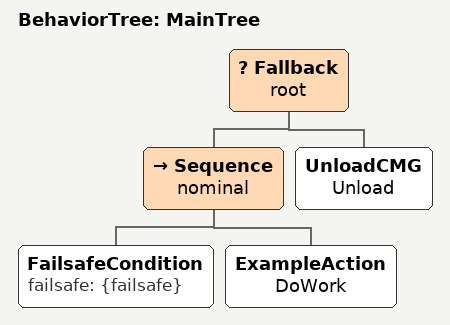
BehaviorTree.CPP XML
<root main_tree_to_execute="MainTree">
  <BehaviorTree ID="MainTree">
    <Fallback name="root">
      <Sequence name="nominal">
        <FailsafeCondition failsafe="{failsafe}"/>
        <ExampleAction name="DoWork"/>
      </Sequence>
      <UnloadCMG name="Unload"/>
    </Fallback>
  </BehaviorTree>
</root>
